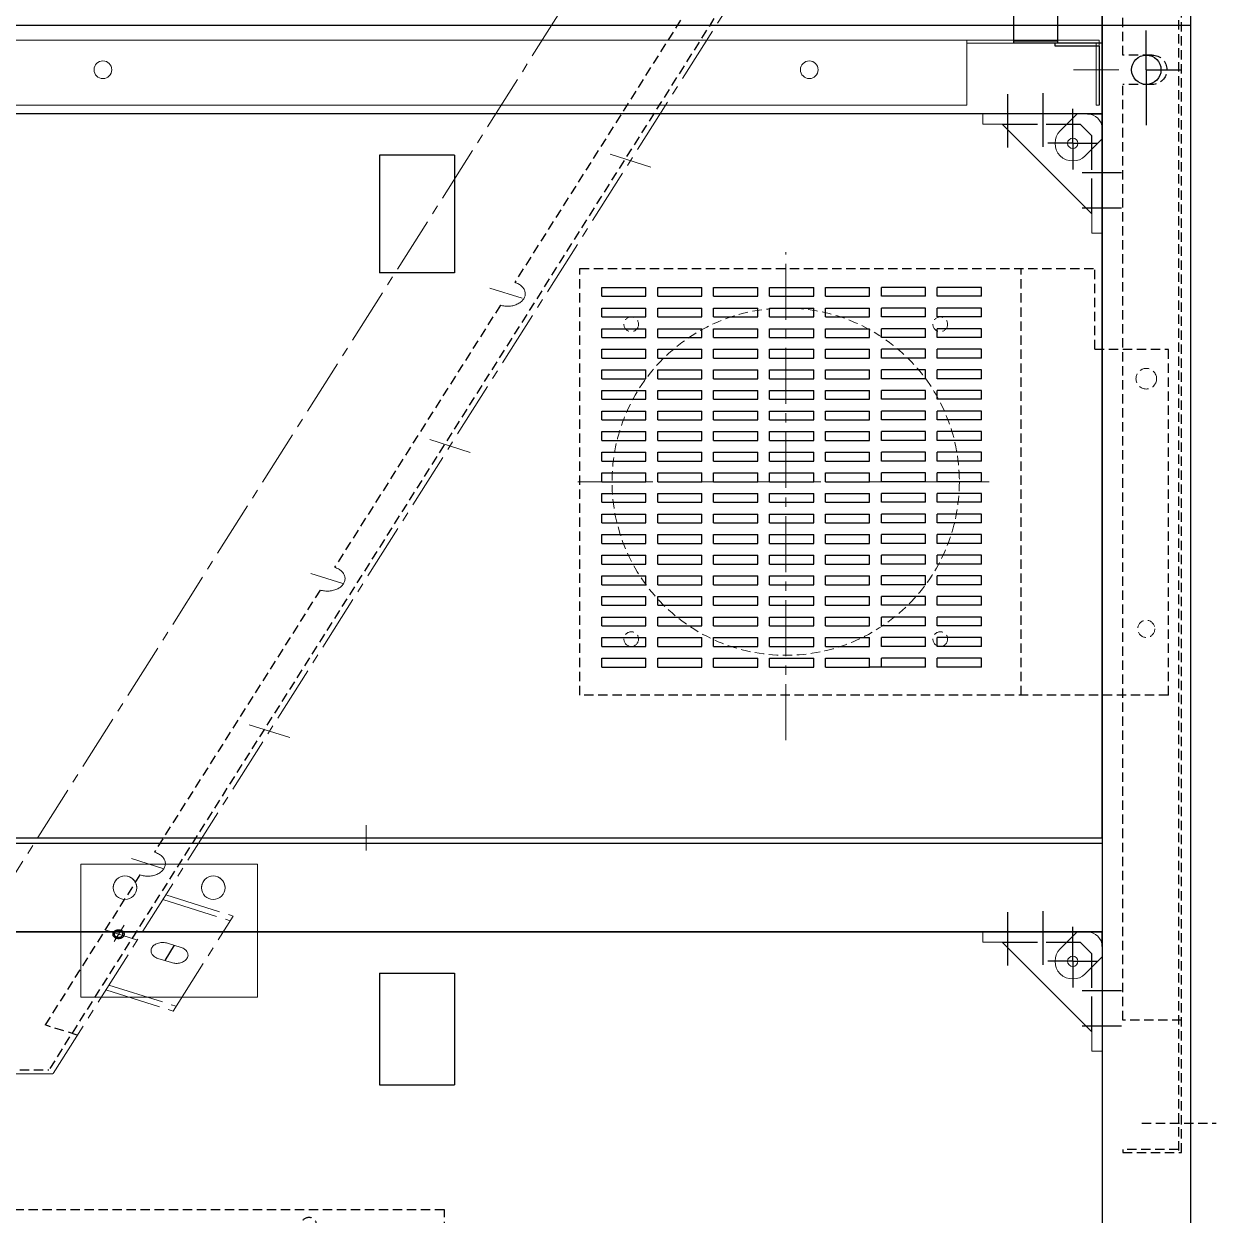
# Model space of a CAD drawing. Header units: millimetres. Extents: x -30327 to 34858, y 4015 to 75103.
# Drawn here: x 13193.7 to 13598.8, y 73886.9 to 74291.8 of the extents above; entities that cross this region are included whole.
import ezdxf

# ---------------------------------------------------------------- set-up
doc = ezdxf.new("R2010")
doc.units = ezdxf.units.MM
for name, pattern in [('ACAD_ISO02W100', [15, 12, -3]), ('CENTER2', [28.575, 19.05, -3.175, 3.175, -3.175]), ('HIDDEN2', [4.7625, 3.175, -1.5875])]:
    doc.linetypes.add(name, pattern=pattern)
doc.layers.add('cen', color=1, linetype='CENTER2', lineweight=9)
doc.layers.add('dim', color=2, linetype='Continuous', lineweight=9)
for name, color, linetype in [('green', 3, 'ACAD_ISO02W100'), ('hidden', 3, 'HIDDEN2'), ('magenta', 6, 'Continuous'), ('red', 1, 'CENTER2'), ('yellow', 2, 'Continuous')]:
    doc.layers.add(name, color=color, linetype=linetype)

# ---------------------------------------------------------------- blocks, each defined once
blk = doc.blocks.new('DDD')
for p, q in [((4720.74, 13553.48), (4714.99, 13547.73)), ((4720.74, 13553.48), (4714.99, 13547.73)), ((4725.73, 13519.48), (4695.23, 13549.98)), ((4725.73, 13519.48), (4695.23, 13549.98)), ((4729.23, 13545), (4723.47, 13539.24)), ((4729.23, 13545), (4723.47, 13539.24))]:
    blk.add_line(p, q)
blk.add_lwpolyline([(4688.73, 13553.48), (4724.23, 13553.48, -0.414214), (4729.23, 13548.48), (4729.23, 13512.98)], format="xyb")
blk.add_lwpolyline([(4688.73, 13553.48), (4724.23, 13553.48, -0.414214), (4729.23, 13548.48), (4729.23, 13512.98)], format="xyb")
for points in [[(4688.73, 13553.48), (4688.73, 13549.98)], [(4688.73, 13553.48), (4688.73, 13549.98)], [(4688.73, 13549.98), (4695.23, 13549.98)], [(4688.73, 13549.98), (4695.23, 13549.98)], [(4725.73, 13519.48), (4725.73, 13512.98)], [(4725.73, 13519.48), (4725.73, 13512.98)], [(4725.73, 13512.98), (4729.23, 13512.98)], [(4725.73, 13512.98), (4729.23, 13512.98)]]:
    blk.add_lwpolyline(points)
blk.add_circle((4719.23, 13543.48), 1.75)
blk.add_circle((4719.23, 13543.48), 1.75)
blk.add_arc((4719.23, 13543.48), 6, 135, 315)
blk.add_arc((4719.23, 13543.48), 6, 135, 315)
at = {"layer": 'green'}
for p, q in [((4695.23, 13549.98), (4721.73, 13549.98)), ((4695.23, 13549.98), (4721.73, 13549.98)), ((4721.73, 13549.98), (4725.73, 13545.98)), ((4721.73, 13549.98), (4725.73, 13545.98)), ((4725.73, 13519.48), (4725.73, 13545.98)), ((4725.73, 13519.48), (4725.73, 13545.98))]:
    blk.add_line(p, q, dxfattribs=at)
at = {"layer": 'red'}
for p, q in [((4697.23, 13542.02), (4697.23, 13560.21)), ((4697.23, 13542.02), (4697.23, 13560.21)), ((4709.23, 13542.32), (4709.23, 13560.51)), ((4709.23, 13542.32), (4709.23, 13560.51)), ((4719.23, 13543.48), (4719.23, 13555.15)), ((4719.23, 13543.48), (4719.23, 13555.15)), ((4719.23, 13543.48), (4710.82, 13543.48)), ((4719.23, 13543.48), (4710.82, 13543.48)), ((4719.23, 13543.48), (4727.73, 13543.5)), ((4719.23, 13543.48), (4727.73, 13543.5)), ((4719.23, 13543.48), (4719.23, 13534.6)), ((4719.23, 13543.48), (4719.23, 13534.6)), ((4735.86, 13533.48), (4722.43, 13533.48)), ((4735.86, 13533.48), (4722.43, 13533.48)), ((4735.86, 13521.48), (4722.43, 13521.48)), ((4735.86, 13521.48), (4722.43, 13521.48))]:
    blk.add_line(p, q, dxfattribs=at)
blk = doc.blocks.new('HDRTHRDTHD')
for p, q in [((5220.52, 65527.33), (5280.52, 65527.33)), ((5220.52, 65527.33), (5280.52, 65527.33)), ((5220.52, 65482.08), (5220.52, 65527.33)), ((5280.52, 65527.33), (5280.52, 65482.08)), ((5280.52, 65482.08), (5220.52, 65482.08))]:
    blk.add_line(p, q)
for centre in [(5235.52, 65519.33), (5265.52, 65519.33)]:
    blk.add_circle(centre, 4)
for centre in [(5235.52, 65519.33), (5265.52, 65519.33)]:
    blk.add_arc(centre, 4, 3.8383, 176.1617)
blk = doc.blocks.new('HEGHER')
for p, q in [((-26.29, 44092.11), (-1.29, 44092.11)), ((-1.29, 44092.11), (-1.29, 44042.11)), ((-1.29, 44092.11), (-1.29, 44042.11)), ((-26.29, 44089.61), (-1.29, 44089.61)), ((-16.29, 44071.11), (-11.29, 44071.11)), ((-16.29, 44063.11), (-11.29, 44063.11)), ((-26.29, 44044.61), (-1.29, 44044.61)), ((-26.29, 44042.11), (-1.29, 44042.11))]:
    blk.add_line(p, q)
for centre, start, end in [((-16.29, 44067.11), 90, 270), ((-11.29, 44067.11), 270, 90)]:
    blk.add_arc(centre, 4, start, end)
blk = doc.blocks.new('GSEFREGFSEA')
for p, q in [((-1256.36, 55296.77), (-810.47, 55296.77)), ((-479.42, 54556.5), (-810.47, 55296.77)), ((-530.42, 54545.62), (-843.53, 55245.77)), ((-781.71, 55232.46), (-792.67, 55227.56))]:
    blk.add_line(p, q)
for centre, start, end in [((-778.2, 55195.73), 292.1197, 116.0696), ((-717.16, 55058.71), 293.9367, 114.0946), ((-655.92, 54921.78), 293.9367, 114.0946)]:
    blk.add_arc(centre, 6, start, end)
at = {"layer": 'cen', "ltscale": 4}
blk.add_line((-789.64, 55233.05), (-786.15, 55225.21), dxfattribs=at)
at = {"layer": 'cen'}
for p, q in [((-784.51, 55231.2), (-792.4, 55227.69)), ((-783.69, 55193.29), (-772.72, 55198.16)), ((-743.7, 55128.96), (-729.91, 55135.13)), ((-722.83, 55056.19), (-711.86, 55061.06)), ((-682.39, 54991.87), (-668.6, 54998.03)), ((-661.97, 54919.1), (-651, 54923.96)), ((-621.08, 54854.77), (-607.29, 54860.93))]:
    blk.add_line(p, q, dxfattribs=at)
at = {"layer": 'hidden'}
for p, q in [((-1255.07, 55294.77), (-811.77, 55294.77)), ((-481.42, 54556.08), (-811.77, 55294.77)), ((-802.13, 55278.11), (-813.08, 55273.21)), ((-780.84, 55201.12), (-813.08, 55273.21)), ((-719.61, 55064.19), (-775.94, 55190.17)), ((-658.37, 54927.26), (-714.71, 55053.24)), ((-597.13, 54790.33), (-653.47, 54916.3))]:
    blk.add_line(p, q, dxfattribs=at)
at = {"layer": 'hidden', "ltscale": 4}
for radius in [2, 2, 1.5, 1.5]:
    blk.add_circle((-788.1, 55229.61), radius, dxfattribs=at)
at = {"layer": 'yellow'}
blk.add_line((-769.16, 55234.94), (-772.42, 55242.25), dxfattribs=at)
at = {"rotation": 24.09462357334447}
blk.add_blockref('HEGHER', (17231.97, 15016.58), dxfattribs=at)
blk = doc.blocks.new('HTHERHT')
at = {"lineweight": 15}
for p, q in [((9538.16, 59367.75), (9538.16, 59202.97)), ((9552.16, 59202.97), (8395.16, 59202.97)), ((9552.16, 59202.97), (9552.16, 59201.97)), ((9552.16, 59201.97), (9507.16, 59201.97)), ((9507.16, 59180.97), (8440.16, 59180.97)), ((9552.16, 59180.97), (9551.16, 59180.97))]:
    blk.add_line(p, q, dxfattribs=at)
for p, q in [((9507.16, 59202.97), (9507.16, 59180.97)), ((9551.16, 59201.97), (9551.16, 59180.97)), ((9552.16, 59201.97), (9552.16, 59180.97))]:
    blk.add_line(p, q)
for centre in [(9213.66, 59192.97), (9453.66, 59192.97)]:
    blk.add_circle(centre, 3)
at = {"layer": 'cen'}
blk.add_line((9558.83, 59192.97), (9543.49, 59192.97), dxfattribs=at)
blk = doc.blocks.new('HTRDHTRSH')
for p, q in [((12268.56, 58771.41), (12268.56, 58916.41)), ((12268.56, 58916.41), (12443.56, 58916.41)), ((12418.56, 58771.41), (12418.56, 58916.41)), ((12443.56, 58888.91), (12443.56, 58916.41)), ((12443.56, 58888.91), (12468.56, 58888.91)), ((12468.56, 58771.41), (12468.56, 58888.91)), ((12468.56, 58771.41), (12268.56, 58771.41))]:
    blk.add_line(p, q)
at = {"lineweight": 9}
for centre, radius in [((12338.56, 58843.91), 59), ((12286.06, 58897.41), 2.5), ((12391.06, 58897.41), 2.5), ((12461.06, 58878.91), 3.5), ((12461.06, 58793.91), 2.91), ((12286.06, 58790.41), 2.5), ((12391.06, 58790.41), 2.5)]:
    blk.add_circle(centre, radius, dxfattribs=at)
at = {"layer": 'cen', "lineweight": 9}
for p, q in [((12338.56, 58756.05), (12338.56, 58921.93)), ((12267.96, 58843.91), (12409.16, 58843.91))]:
    blk.add_line(p, q, dxfattribs=at)
blk = doc.blocks.new('bgfs')
at = {"color": 0}
for p, q in [((19166.84, 10900.74), (19181.84, 10900.74)), ((19166.84, 10897.74), (19166.84, 10900.74)), ((19166.84, 10897.74), (19181.84, 10897.74)), ((19181.84, 10897.74), (19181.84, 10900.74)), ((19185.84, 10900.74), (19200.84, 10900.74)), ((19185.84, 10897.74), (19185.84, 10900.74)), ((19185.84, 10897.74), (19200.84, 10897.74)), ((19200.84, 10897.74), (19200.84, 10900.74)), ((19204.84, 10900.74), (19219.84, 10900.74)), ((19204.84, 10897.74), (19204.84, 10900.74)), ((19204.84, 10897.74), (19219.84, 10897.74)), ((19219.84, 10897.74), (19219.84, 10900.74)), ((19223.84, 10900.74), (19238.84, 10900.74)), ((19223.84, 10897.74), (19223.84, 10900.74)), ((19223.84, 10897.74), (19238.84, 10897.74)), ((19238.84, 10897.74), (19238.84, 10900.74)), ((19242.84, 10900.74), (19257.84, 10900.74)), ((19242.84, 10897.74), (19242.84, 10900.74)), ((19242.84, 10897.74), (19257.84, 10897.74)), ((19257.84, 10897.74), (19257.84, 10900.74)), ((19261.84, 10897.74), (19261.84, 10900.74)), ((19276.84, 10900.74), (19261.84, 10900.74)), ((19276.84, 10897.74), (19261.84, 10897.74)), ((19276.84, 10897.74), (19276.84, 10900.74)), ((19280.84, 10897.74), (19280.84, 10900.74)), ((19295.84, 10900.74), (19280.84, 10900.74)), ((19295.84, 10897.74), (19280.84, 10897.74)), ((19295.84, 10897.74), (19295.84, 10900.74)), ((19166.84, 10893.74), (19181.84, 10893.74)), ((19166.84, 10890.74), (19166.84, 10893.74)), ((19181.84, 10890.74), (19181.84, 10893.74)), ((19185.84, 10893.74), (19200.84, 10893.74)), ((19185.84, 10890.74), (19185.84, 10893.74)), ((19200.84, 10890.74), (19200.84, 10893.74)), ((19204.84, 10893.74), (19219.84, 10893.74)), ((19204.84, 10890.74), (19204.84, 10893.74)), ((19219.84, 10890.74), (19219.84, 10893.74)), ((19223.84, 10893.74), (19238.84, 10893.74)), ((19223.84, 10890.74), (19223.84, 10893.74)), ((19238.84, 10890.74), (19238.84, 10893.74)), ((19242.84, 10893.74), (19257.84, 10893.74)), ((19242.84, 10890.74), (19242.84, 10893.74)), ((19257.84, 10890.74), (19257.84, 10893.74)), ((19261.84, 10890.74), (19261.84, 10893.74)), ((19276.84, 10893.74), (19261.84, 10893.74)), ((19276.84, 10890.74), (19276.84, 10893.74)), ((19280.84, 10890.74), (19280.84, 10893.74)), ((19295.84, 10893.74), (19280.84, 10893.74)), ((19295.84, 10890.74), (19295.84, 10893.74)), ((19166.84, 10890.74), (19181.84, 10890.74)), ((19185.84, 10890.74), (19200.84, 10890.74)), ((19204.84, 10890.74), (19219.84, 10890.74)), ((19223.84, 10890.74), (19238.84, 10890.74)), ((19242.84, 10890.74), (19257.84, 10890.74)), ((19276.84, 10890.74), (19261.84, 10890.74)), ((19295.84, 10890.74), (19280.84, 10890.74)), ((19166.84, 10886.74), (19181.84, 10886.74)), ((19166.84, 10883.74), (19166.84, 10886.74)), ((19181.84, 10883.74), (19181.84, 10886.74)), ((19185.84, 10886.74), (19200.84, 10886.74)), ((19185.84, 10883.74), (19185.84, 10886.74)), ((19200.84, 10883.74), (19200.84, 10886.74)), ((19204.84, 10886.74), (19219.84, 10886.74)), ((19204.84, 10883.74), (19204.84, 10886.74)), ((19219.84, 10883.74), (19219.84, 10886.74)), ((19223.84, 10886.74), (19238.84, 10886.74)), ((19223.84, 10883.74), (19223.84, 10886.74)), ((19238.84, 10883.74), (19238.84, 10886.74)), ((19242.84, 10883.74), (19242.84, 10886.74)), ((19242.84, 10886.74), (19257.84, 10886.74)), ((19257.84, 10883.74), (19257.84, 10886.74)), ((19276.84, 10886.74), (19261.84, 10886.74)), ((19261.84, 10883.74), (19261.84, 10886.74)), ((19276.84, 10883.74), (19276.84, 10886.74)), ((19280.84, 10883.74), (19280.84, 10886.74)), ((19295.84, 10886.74), (19280.84, 10886.74)), ((19295.84, 10883.74), (19295.84, 10886.74)), ((19166.84, 10883.74), (19181.84, 10883.74)), ((19185.84, 10883.74), (19200.84, 10883.74)), ((19204.84, 10883.74), (19219.84, 10883.74)), ((19223.84, 10883.74), (19238.84, 10883.74)), ((19242.84, 10883.74), (19257.84, 10883.74)), ((19276.84, 10883.74), (19261.84, 10883.74)), ((19295.84, 10883.74), (19280.84, 10883.74)), ((19166.84, 10879.74), (19181.84, 10879.74)), ((19166.84, 10876.74), (19166.84, 10879.74)), ((19181.84, 10876.74), (19181.84, 10879.74)), ((19185.84, 10879.74), (19200.84, 10879.74)), ((19185.84, 10876.74), (19185.84, 10879.74)), ((19200.84, 10876.74), (19200.84, 10879.74)), ((19204.84, 10879.74), (19219.84, 10879.74)), ((19204.84, 10876.74), (19204.84, 10879.74)), ((19219.84, 10876.74), (19219.84, 10879.74)), ((19223.84, 10879.74), (19238.84, 10879.74)), ((19223.84, 10876.74), (19223.84, 10879.74)), ((19238.84, 10876.74), (19238.84, 10879.74)), ((19242.84, 10876.74), (19242.84, 10879.74)), ((19242.84, 10879.74), (19257.84, 10879.74)), ((19257.84, 10876.74), (19257.84, 10879.74)), ((19276.84, 10879.74), (19261.84, 10879.74)), ((19261.84, 10876.74), (19261.84, 10879.74)), ((19276.84, 10876.74), (19276.84, 10879.74)), ((19280.84, 10876.74), (19280.84, 10879.74)), ((19295.84, 10879.74), (19280.84, 10879.74)), ((19295.84, 10876.74), (19295.84, 10879.74)), ((19166.84, 10876.74), (19181.84, 10876.74)), ((19185.84, 10876.74), (19200.84, 10876.74)), ((19204.84, 10876.74), (19219.84, 10876.74)), ((19223.84, 10876.74), (19238.84, 10876.74)), ((19242.84, 10876.74), (19257.84, 10876.74)), ((19276.84, 10876.74), (19261.84, 10876.74)), ((19295.84, 10876.74), (19280.84, 10876.74)), ((19166.84, 10869.74), (19166.84, 10872.74)), ((19166.84, 10872.74), (19181.84, 10872.74)), ((19166.84, 10869.74), (19181.84, 10869.74)), ((19181.84, 10869.74), (19181.84, 10872.74)), ((19185.84, 10869.74), (19185.84, 10872.74)), ((19185.84, 10872.74), (19200.84, 10872.74)), ((19185.84, 10869.74), (19200.84, 10869.74)), ((19200.84, 10869.74), (19200.84, 10872.74)), ((19204.84, 10869.74), (19204.84, 10872.74)), ((19204.84, 10872.74), (19219.84, 10872.74)), ((19204.84, 10869.74), (19219.84, 10869.74)), ((19219.84, 10869.74), (19219.84, 10872.74)), ((19223.84, 10869.74), (19223.84, 10872.74)), ((19223.84, 10872.74), (19238.84, 10872.74)), ((19223.84, 10869.74), (19238.84, 10869.74)), ((19238.84, 10869.74), (19238.84, 10872.74)), ((19242.84, 10869.74), (19242.84, 10872.74)), ((19242.84, 10872.74), (19257.84, 10872.74)), ((19242.84, 10869.74), (19257.84, 10869.74)), ((19257.84, 10869.74), (19257.84, 10872.74)), ((19276.84, 10872.74), (19261.84, 10872.74)), ((19261.84, 10869.74), (19261.84, 10872.74)), ((19276.84, 10869.74), (19261.84, 10869.74)), ((19276.84, 10869.74), (19276.84, 10872.74)), ((19295.84, 10872.74), (19280.84, 10872.74)), ((19280.84, 10869.74), (19280.84, 10872.74)), ((19295.84, 10869.74), (19280.84, 10869.74)), ((19295.84, 10869.74), (19295.84, 10872.74)), ((19166.84, 10862.74), (19166.84, 10865.74)), ((19166.84, 10865.74), (19181.84, 10865.74)), ((19181.84, 10862.74), (19181.84, 10865.74)), ((19185.84, 10862.74), (19185.84, 10865.74)), ((19185.84, 10865.74), (19200.84, 10865.74)), ((19200.84, 10862.74), (19200.84, 10865.74)), ((19204.84, 10862.74), (19204.84, 10865.74)), ((19204.84, 10865.74), (19219.84, 10865.74)), ((19219.84, 10862.74), (19219.84, 10865.74)), ((19223.84, 10862.74), (19223.84, 10865.74)), ((19223.84, 10865.74), (19238.84, 10865.74)), ((19238.84, 10862.74), (19238.84, 10865.74)), ((19242.84, 10862.74), (19242.84, 10865.74)), ((19242.84, 10865.74), (19257.84, 10865.74)), ((19257.84, 10862.74), (19257.84, 10865.74)), ((19276.84, 10865.74), (19261.84, 10865.74)), ((19261.84, 10862.74), (19261.84, 10865.74)), ((19276.84, 10862.74), (19276.84, 10865.74)), ((19295.84, 10865.74), (19280.84, 10865.74)), ((19280.84, 10862.74), (19280.84, 10865.74)), ((19295.84, 10862.74), (19295.84, 10865.74)), ((19166.84, 10862.74), (19181.84, 10862.74)), ((19185.84, 10862.74), (19200.84, 10862.74)), ((19204.84, 10862.74), (19219.84, 10862.74)), ((19223.84, 10862.74), (19238.84, 10862.74)), ((19242.84, 10862.74), (19257.84, 10862.74)), ((19276.84, 10862.74), (19261.84, 10862.74)), ((19295.84, 10862.74), (19280.84, 10862.74)), ((19166.84, 10855.74), (19166.84, 10858.74)), ((19166.84, 10858.74), (19181.84, 10858.74)), ((19181.84, 10855.74), (19181.84, 10858.74)), ((19185.84, 10855.74), (19185.84, 10858.74)), ((19185.84, 10858.74), (19200.84, 10858.74)), ((19200.84, 10855.74), (19200.84, 10858.74)), ((19204.84, 10855.74), (19204.84, 10858.74)), ((19204.84, 10858.74), (19219.84, 10858.74)), ((19219.84, 10855.74), (19219.84, 10858.74)), ((19223.84, 10855.74), (19223.84, 10858.74)), ((19223.84, 10858.74), (19238.84, 10858.74)), ((19238.84, 10855.74), (19238.84, 10858.74)), ((19242.84, 10855.74), (19242.84, 10858.74)), ((19242.84, 10858.74), (19257.84, 10858.74)), ((19257.84, 10855.74), (19257.84, 10858.74)), ((19276.84, 10858.74), (19261.84, 10858.74)), ((19261.84, 10855.74), (19261.84, 10858.74)), ((19276.84, 10855.74), (19276.84, 10858.74)), ((19295.84, 10858.74), (19280.84, 10858.74)), ((19280.84, 10855.74), (19280.84, 10858.74)), ((19295.84, 10855.74), (19295.84, 10858.74)), ((19166.84, 10855.74), (19181.84, 10855.74)), ((19185.84, 10855.74), (19200.84, 10855.74)), ((19204.84, 10855.74), (19219.84, 10855.74)), ((19223.84, 10855.74), (19238.84, 10855.74)), ((19242.84, 10855.74), (19257.84, 10855.74)), ((19276.84, 10855.74), (19261.84, 10855.74)), ((19295.84, 10855.74), (19280.84, 10855.74)), ((19166.84, 10848.74), (19166.84, 10851.74)), ((19166.84, 10851.74), (19181.84, 10851.74)), ((19181.84, 10848.74), (19181.84, 10851.74)), ((19185.84, 10848.74), (19185.84, 10851.74)), ((19185.84, 10851.74), (19200.84, 10851.74)), ((19200.84, 10848.74), (19200.84, 10851.74)), ((19204.84, 10848.74), (19204.84, 10851.74)), ((19204.84, 10851.74), (19219.84, 10851.74)), ((19219.84, 10848.74), (19219.84, 10851.74)), ((19223.84, 10848.74), (19223.84, 10851.74)), ((19223.84, 10851.74), (19238.84, 10851.74)), ((19238.84, 10848.74), (19238.84, 10851.74)), ((19242.84, 10851.74), (19257.84, 10851.74)), ((19242.84, 10848.74), (19242.84, 10851.74)), ((19257.84, 10848.74), (19257.84, 10851.74)), ((19261.84, 10848.74), (19261.84, 10851.74)), ((19276.84, 10851.74), (19261.84, 10851.74)), ((19276.84, 10848.74), (19276.84, 10851.74)), ((19295.84, 10851.74), (19280.84, 10851.74)), ((19280.84, 10848.74), (19280.84, 10851.74)), ((19295.84, 10848.74), (19295.84, 10851.74)), ((19166.84, 10848.74), (19181.84, 10848.74)), ((19166.84, 10841.74), (19166.84, 10844.74)), ((19166.84, 10844.74), (19181.84, 10844.74)), ((19181.84, 10841.74), (19181.84, 10844.74)), ((19185.84, 10848.74), (19200.84, 10848.74)), ((19185.84, 10841.74), (19185.84, 10844.74)), ((19185.84, 10844.74), (19200.84, 10844.74)), ((19200.84, 10841.74), (19200.84, 10844.74)), ((19204.84, 10848.74), (19219.84, 10848.74)), ((19204.84, 10841.74), (19204.84, 10844.74)), ((19204.84, 10844.74), (19219.84, 10844.74)), ((19219.84, 10841.74), (19219.84, 10844.74)), ((19223.84, 10848.74), (19238.84, 10848.74)), ((19223.84, 10841.74), (19223.84, 10844.74)), ((19223.84, 10844.74), (19238.84, 10844.74)), ((19238.84, 10841.74), (19238.84, 10844.74)), ((19242.84, 10848.74), (19257.84, 10848.74)), ((19242.84, 10844.74), (19257.84, 10844.74)), ((19242.84, 10841.74), (19242.84, 10844.74)), ((19257.84, 10841.74), (19257.84, 10844.74)), ((19276.84, 10848.74), (19261.84, 10848.74)), ((19261.84, 10841.74), (19261.84, 10844.74)), ((19276.84, 10844.74), (19261.84, 10844.74)), ((19276.84, 10841.74), (19276.84, 10844.74)), ((19295.84, 10848.74), (19280.84, 10848.74)), ((19295.84, 10844.74), (19280.84, 10844.74)), ((19280.84, 10841.74), (19280.84, 10844.74)), ((19295.84, 10841.74), (19295.84, 10844.74)), ((19166.84, 10841.74), (19181.84, 10841.74)), ((19185.84, 10841.74), (19200.84, 10841.74)), ((19204.84, 10841.74), (19219.84, 10841.74)), ((19223.84, 10841.74), (19238.84, 10841.74)), ((19242.84, 10841.74), (19257.84, 10841.74)), ((19276.84, 10841.74), (19261.84, 10841.74)), ((19295.84, 10841.74), (19280.84, 10841.74)), ((19166.84, 10837.74), (19181.84, 10837.74)), ((19166.84, 10834.74), (19166.84, 10837.74)), ((19181.84, 10834.74), (19181.84, 10837.74)), ((19185.84, 10837.74), (19200.84, 10837.74)), ((19185.84, 10834.74), (19185.84, 10837.74)), ((19200.84, 10834.74), (19200.84, 10837.74)), ((19204.84, 10837.74), (19219.84, 10837.74)), ((19204.84, 10834.74), (19204.84, 10837.74)), ((19219.84, 10834.74), (19219.84, 10837.74)), ((19223.84, 10837.74), (19238.84, 10837.74)), ((19223.84, 10834.74), (19223.84, 10837.74)), ((19238.84, 10834.74), (19238.84, 10837.74)), ((19242.84, 10837.74), (19257.84, 10837.74)), ((19242.84, 10834.74), (19242.84, 10837.74)), ((19257.84, 10834.74), (19257.84, 10837.74)), ((19261.84, 10834.74), (19261.84, 10837.74)), ((19276.84, 10837.74), (19261.84, 10837.74)), ((19276.84, 10834.74), (19276.84, 10837.74)), ((19280.84, 10834.74), (19280.84, 10837.74)), ((19295.84, 10837.74), (19280.84, 10837.74)), ((19295.84, 10834.74), (19295.84, 10837.74)), ((19166.84, 10834.74), (19181.84, 10834.74)), ((19185.84, 10834.74), (19200.84, 10834.74)), ((19204.84, 10834.74), (19219.84, 10834.74)), ((19223.84, 10834.74), (19238.84, 10834.74)), ((19242.84, 10834.74), (19257.84, 10834.74)), ((19276.84, 10834.74), (19261.84, 10834.74)), ((19295.84, 10834.74), (19280.84, 10834.74)), ((19166.84, 10830.74), (19181.84, 10830.74)), ((19166.84, 10827.74), (19166.84, 10830.74)), ((19181.84, 10827.74), (19181.84, 10830.74)), ((19185.84, 10830.74), (19200.84, 10830.74)), ((19185.84, 10827.74), (19185.84, 10830.74)), ((19200.84, 10827.74), (19200.84, 10830.74)), ((19204.84, 10830.74), (19219.84, 10830.74)), ((19204.84, 10827.74), (19204.84, 10830.74)), ((19219.84, 10827.74), (19219.84, 10830.74)), ((19223.84, 10830.74), (19238.84, 10830.74)), ((19223.84, 10827.74), (19223.84, 10830.74)), ((19238.84, 10827.74), (19238.84, 10830.74)), ((19242.84, 10830.74), (19257.84, 10830.74)), ((19242.84, 10827.74), (19242.84, 10830.74)), ((19257.84, 10827.74), (19257.84, 10830.74)), ((19261.84, 10827.74), (19261.84, 10830.74)), ((19276.84, 10830.74), (19261.84, 10830.74)), ((19276.84, 10827.74), (19276.84, 10830.74)), ((19280.84, 10827.74), (19280.84, 10830.74)), ((19295.84, 10830.74), (19280.84, 10830.74)), ((19295.84, 10827.74), (19295.84, 10830.74)), ((19166.84, 10827.74), (19181.84, 10827.74)), ((19185.84, 10827.74), (19200.84, 10827.74)), ((19204.84, 10827.74), (19219.84, 10827.74)), ((19223.84, 10827.74), (19238.84, 10827.74)), ((19242.84, 10827.74), (19257.84, 10827.74)), ((19276.84, 10827.74), (19261.84, 10827.74)), ((19295.84, 10827.74), (19280.84, 10827.74)), ((19166.84, 10823.74), (19181.84, 10823.74)), ((19166.84, 10820.74), (19166.84, 10823.74)), ((19166.84, 10820.74), (19181.84, 10820.74)), ((19181.84, 10820.74), (19181.84, 10823.74)), ((19185.84, 10823.74), (19200.84, 10823.74)), ((19185.84, 10820.74), (19185.84, 10823.74)), ((19185.84, 10820.74), (19200.84, 10820.74)), ((19200.84, 10820.74), (19200.84, 10823.74)), ((19204.84, 10823.74), (19219.84, 10823.74)), ((19204.84, 10820.74), (19204.84, 10823.74)), ((19204.84, 10820.74), (19219.84, 10820.74)), ((19219.84, 10820.74), (19219.84, 10823.74)), ((19223.84, 10823.74), (19238.84, 10823.74)), ((19223.84, 10820.74), (19223.84, 10823.74)), ((19223.84, 10820.74), (19238.84, 10820.74)), ((19238.84, 10820.74), (19238.84, 10823.74)), ((19242.84, 10823.74), (19257.84, 10823.74)), ((19242.84, 10820.74), (19242.84, 10823.74)), ((19242.84, 10820.74), (19257.84, 10820.74)), ((19257.84, 10820.74), (19257.84, 10823.74)), ((19261.84, 10820.74), (19261.84, 10823.74)), ((19276.84, 10823.74), (19261.84, 10823.74)), ((19276.84, 10820.74), (19261.84, 10820.74)), ((19276.84, 10820.74), (19276.84, 10823.74)), ((19280.84, 10820.74), (19280.84, 10823.74)), ((19295.84, 10823.74), (19280.84, 10823.74)), ((19295.84, 10820.74), (19280.84, 10820.74)), ((19295.84, 10820.74), (19295.84, 10823.74)), ((19166.84, 10816.74), (19181.84, 10816.74)), ((19166.84, 10813.74), (19166.84, 10816.74)), ((19181.84, 10813.74), (19181.84, 10816.74)), ((19185.84, 10816.74), (19200.84, 10816.74)), ((19185.84, 10813.74), (19185.84, 10816.74)), ((19200.84, 10813.74), (19200.84, 10816.74)), ((19204.84, 10816.74), (19219.84, 10816.74)), ((19204.84, 10813.74), (19204.84, 10816.74)), ((19219.84, 10813.74), (19219.84, 10816.74)), ((19223.84, 10816.74), (19238.84, 10816.74)), ((19223.84, 10813.74), (19223.84, 10816.74)), ((19238.84, 10813.74), (19238.84, 10816.74)), ((19242.84, 10813.74), (19242.84, 10816.74)), ((19242.84, 10816.74), (19257.84, 10816.74)), ((19257.84, 10813.74), (19257.84, 10816.74)), ((19276.84, 10816.74), (19261.84, 10816.74)), ((19261.84, 10813.74), (19261.84, 10816.74)), ((19276.84, 10813.74), (19276.84, 10816.74)), ((19280.84, 10813.74), (19280.84, 10816.74)), ((19295.84, 10816.74), (19280.84, 10816.74)), ((19295.84, 10813.74), (19295.84, 10816.74)), ((19166.84, 10813.74), (19181.84, 10813.74)), ((19185.84, 10813.74), (19200.84, 10813.74)), ((19204.84, 10813.74), (19219.84, 10813.74)), ((19223.84, 10813.74), (19238.84, 10813.74)), ((19242.84, 10813.74), (19257.84, 10813.74)), ((19276.84, 10813.74), (19261.84, 10813.74)), ((19295.84, 10813.74), (19280.84, 10813.74)), ((19166.84, 10809.74), (19181.84, 10809.74)), ((19166.84, 10806.74), (19166.84, 10809.74)), ((19181.84, 10806.74), (19181.84, 10809.74)), ((19185.84, 10809.74), (19200.84, 10809.74)), ((19185.84, 10806.74), (19185.84, 10809.74)), ((19200.84, 10806.74), (19200.84, 10809.74)), ((19204.84, 10809.74), (19219.84, 10809.74)), ((19204.84, 10806.74), (19204.84, 10809.74)), ((19219.84, 10806.74), (19219.84, 10809.74)), ((19223.84, 10809.74), (19238.84, 10809.74)), ((19223.84, 10806.74), (19223.84, 10809.74)), ((19238.84, 10806.74), (19238.84, 10809.74)), ((19242.84, 10806.74), (19242.84, 10809.74)), ((19242.84, 10809.74), (19257.84, 10809.74)), ((19257.84, 10806.74), (19257.84, 10809.74)), ((19276.84, 10809.74), (19261.84, 10809.74)), ((19261.84, 10806.74), (19261.84, 10809.74)), ((19276.84, 10806.74), (19276.84, 10809.74)), ((19280.84, 10806.74), (19280.84, 10809.74)), ((19295.84, 10809.74), (19280.84, 10809.74)), ((19295.84, 10806.74), (19295.84, 10809.74)), ((19166.84, 10806.74), (19181.84, 10806.74)), ((19185.84, 10806.74), (19200.84, 10806.74)), ((19204.84, 10806.74), (19219.84, 10806.74)), ((19223.84, 10806.74), (19238.84, 10806.74)), ((19242.84, 10806.74), (19257.84, 10806.74)), ((19276.84, 10806.74), (19261.84, 10806.74)), ((19295.84, 10806.74), (19280.84, 10806.74)), ((19166.84, 10799.74), (19166.84, 10802.74)), ((19166.84, 10802.74), (19181.84, 10802.74)), ((19181.84, 10799.74), (19181.84, 10802.74)), ((19185.84, 10799.74), (19185.84, 10802.74)), ((19185.84, 10802.74), (19200.84, 10802.74)), ((19200.84, 10799.74), (19200.84, 10802.74)), ((19204.84, 10799.74), (19204.84, 10802.74)), ((19204.84, 10802.74), (19219.84, 10802.74)), ((19219.84, 10799.74), (19219.84, 10802.74)), ((19223.84, 10799.74), (19223.84, 10802.74)), ((19223.84, 10802.74), (19238.84, 10802.74)), ((19238.84, 10799.74), (19238.84, 10802.74)), ((19242.84, 10799.74), (19242.84, 10802.74)), ((19242.84, 10802.74), (19257.84, 10802.74)), ((19257.84, 10799.74), (19257.84, 10802.74)), ((19276.84, 10802.74), (19261.84, 10802.74)), ((19261.84, 10799.74), (19261.84, 10802.74)), ((19276.84, 10799.74), (19276.84, 10802.74)), ((19295.84, 10802.74), (19280.84, 10802.74)), ((19280.84, 10799.74), (19280.84, 10802.74)), ((19295.84, 10799.74), (19295.84, 10802.74)), ((19166.84, 10799.74), (19181.84, 10799.74)), ((19185.84, 10799.74), (19200.84, 10799.74)), ((19204.84, 10799.74), (19219.84, 10799.74)), ((19223.84, 10799.74), (19238.84, 10799.74)), ((19242.84, 10799.74), (19257.84, 10799.74)), ((19276.84, 10799.74), (19261.84, 10799.74)), ((19295.84, 10799.74), (19280.84, 10799.74)), ((19166.84, 10792.74), (19166.84, 10795.74)), ((19166.84, 10795.74), (19181.84, 10795.74)), ((19166.84, 10792.74), (19181.84, 10792.74)), ((19181.84, 10792.74), (19181.84, 10795.74)), ((19185.84, 10792.74), (19185.84, 10795.74)), ((19185.84, 10795.74), (19200.84, 10795.74)), ((19185.84, 10792.74), (19200.84, 10792.74)), ((19200.84, 10792.74), (19200.84, 10795.74)), ((19204.84, 10792.74), (19204.84, 10795.74)), ((19204.84, 10795.74), (19219.84, 10795.74)), ((19204.84, 10792.74), (19219.84, 10792.74)), ((19219.84, 10792.74), (19219.84, 10795.74)), ((19223.84, 10792.74), (19223.84, 10795.74)), ((19223.84, 10795.74), (19238.84, 10795.74)), ((19223.84, 10792.74), (19238.84, 10792.74)), ((19238.84, 10792.74), (19238.84, 10795.74)), ((19242.84, 10792.74), (19242.84, 10795.74)), ((19242.84, 10795.74), (19257.84, 10795.74)), ((19242.84, 10792.74), (19257.84, 10792.74)), ((19257.84, 10792.74), (19257.84, 10795.74)), ((19276.84, 10795.74), (19261.84, 10795.74)), ((19261.84, 10792.74), (19261.84, 10795.74)), ((19276.84, 10792.74), (19261.84, 10792.74)), ((19276.84, 10792.74), (19276.84, 10795.74)), ((19295.84, 10795.74), (19280.84, 10795.74)), ((19280.84, 10792.74), (19280.84, 10795.74)), ((19295.84, 10792.74), (19280.84, 10792.74)), ((19295.84, 10792.74), (19295.84, 10795.74)), ((19166.84, 10785.74), (19166.84, 10788.74)), ((19166.84, 10788.74), (19181.84, 10788.74)), ((19181.84, 10785.74), (19181.84, 10788.74)), ((19185.84, 10785.74), (19185.84, 10788.74)), ((19185.84, 10788.74), (19200.84, 10788.74)), ((19200.84, 10785.74), (19200.84, 10788.74)), ((19204.84, 10785.74), (19204.84, 10788.74)), ((19204.84, 10788.74), (19219.84, 10788.74)), ((19219.84, 10785.74), (19219.84, 10788.74)), ((19223.84, 10785.74), (19223.84, 10788.74)), ((19223.84, 10788.74), (19238.84, 10788.74)), ((19238.84, 10785.74), (19238.84, 10788.74)), ((19242.84, 10785.74), (19242.84, 10788.74)), ((19242.84, 10788.74), (19257.84, 10788.74)), ((19257.84, 10785.74), (19257.84, 10788.74)), ((19276.84, 10788.74), (19261.84, 10788.74)), ((19261.84, 10785.74), (19261.84, 10788.74)), ((19276.84, 10785.74), (19276.84, 10788.74)), ((19295.84, 10788.74), (19280.84, 10788.74)), ((19280.84, 10785.74), (19280.84, 10788.74)), ((19295.84, 10785.74), (19295.84, 10788.74)), ((19166.84, 10785.74), (19181.84, 10785.74)), ((19185.84, 10785.74), (19200.84, 10785.74)), ((19204.84, 10785.74), (19219.84, 10785.74)), ((19223.84, 10785.74), (19238.84, 10785.74)), ((19242.84, 10785.74), (19257.84, 10785.74)), ((19276.84, 10785.74), (19261.84, 10785.74)), ((19295.84, 10785.74), (19280.84, 10785.74)), ((19166.84, 10778.74), (19166.84, 10781.74)), ((19166.84, 10781.74), (19181.84, 10781.74)), ((19181.84, 10778.74), (19181.84, 10781.74)), ((19185.84, 10778.74), (19185.84, 10781.74)), ((19185.84, 10781.74), (19200.84, 10781.74)), ((19200.84, 10778.74), (19200.84, 10781.74)), ((19204.84, 10778.74), (19204.84, 10781.74)), ((19204.84, 10781.74), (19219.84, 10781.74)), ((19219.84, 10778.74), (19219.84, 10781.74)), ((19223.84, 10778.74), (19223.84, 10781.74)), ((19223.84, 10781.74), (19238.84, 10781.74)), ((19238.84, 10778.74), (19238.84, 10781.74)), ((19242.84, 10781.74), (19257.84, 10781.74)), ((19242.84, 10778.74), (19242.84, 10781.74)), ((19257.84, 10778.74), (19257.84, 10781.74)), ((19261.84, 10778.74), (19261.84, 10781.74)), ((19276.84, 10781.74), (19261.84, 10781.74)), ((19276.84, 10778.74), (19276.84, 10781.74)), ((19295.84, 10781.74), (19280.84, 10781.74)), ((19280.84, 10778.74), (19280.84, 10781.74)), ((19295.84, 10778.74), (19295.84, 10781.74)), ((19166.84, 10778.74), (19181.84, 10778.74)), ((19185.84, 10778.74), (19200.84, 10778.74)), ((19204.84, 10778.74), (19219.84, 10778.74)), ((19223.84, 10778.74), (19238.84, 10778.74)), ((19242.84, 10778.74), (19257.84, 10778.74)), ((19276.84, 10778.74), (19261.84, 10778.74)), ((19295.84, 10778.74), (19280.84, 10778.74)), ((19166.84, 10771.74), (19166.84, 10774.74)), ((19166.84, 10774.74), (19181.84, 10774.74)), ((19181.84, 10771.74), (19181.84, 10774.74)), ((19185.84, 10771.74), (19185.84, 10774.74)), ((19185.84, 10774.74), (19200.84, 10774.74)), ((19200.84, 10771.74), (19200.84, 10774.74)), ((19204.84, 10771.74), (19204.84, 10774.74)), ((19204.84, 10774.74), (19219.84, 10774.74)), ((19219.84, 10771.74), (19219.84, 10774.74)), ((19223.84, 10771.74), (19223.84, 10774.74)), ((19223.84, 10774.74), (19238.84, 10774.74)), ((19238.84, 10771.74), (19238.84, 10774.74)), ((19242.84, 10774.74), (19257.84, 10774.74)), ((19242.84, 10771.74), (19242.84, 10774.74)), ((19257.84, 10771.74), (19257.84, 10774.74)), ((19261.84, 10771.74), (19261.84, 10774.74)), ((19276.84, 10774.74), (19261.84, 10774.74)), ((19276.84, 10771.74), (19276.84, 10774.74)), ((19295.84, 10774.74), (19280.84, 10774.74)), ((19280.84, 10771.74), (19280.84, 10774.74)), ((19295.84, 10771.74), (19295.84, 10774.74)), ((19166.84, 10771.74), (19181.84, 10771.74)), ((19185.84, 10771.74), (19200.84, 10771.74)), ((19204.84, 10771.74), (19219.84, 10771.74)), ((19223.84, 10771.74), (19238.84, 10771.74)), ((19242.84, 10771.74), (19257.84, 10771.74)), ((19276.84, 10771.74), (19257.84, 10771.74)), ((19295.84, 10771.74), (19280.84, 10771.74))]:
    blk.add_line(p, q, dxfattribs=at)
blk = doc.blocks.new('HBTRSGSER')
for p, q in [((15660.76, 59098.72), (14503.76, 59098.72)), ((15660.76, 58852.72), (15660.76, 59098.72)), ((15415.26, 59084.72), (15415.26, 59044.72)), ((15440.76, 59084.72), (15415.26, 59084.72)), ((15440.76, 59084.72), (15440.76, 59044.72)), ((15440.76, 59044.72), (15415.26, 59044.72)), ((14503.76, 58852.72), (15660.76, 58852.72))]:
    blk.add_line(p, q)
at = {"layer": 'cen'}
blk.add_line((15410.76, 58848.41), (15410.76, 58857.04), dxfattribs=at)
blk.add_blockref('bgfs', (-3676.07, 48138.99))
blk = doc.blocks.new('GRSGSGHS')
for p, q in [((32102.5, 13972.57), (32102.5, 13971.57)), ((32102.5, 13972.57), (32250.5, 13972.57)), ((32250.5, 13971.57), (32250.5, 13972.57)), ((32090.5, 13971.57), (32090.5, 13679.57)), ((32102.5, 13971.57), (32090.5, 13971.57)), ((32100.5, 13971.57), (32100.5, 13679.57)), ((32250.5, 13971.57), (32262.5, 13971.57)), ((32250.5, 13971.57), (32252.5, 13971.57)), ((32252.5, 13679.57), (32252.5, 13971.57)), ((32262.5, 13679.57), (32262.5, 13971.57)), ((32106.5, 13966.57), (32106.5, 13936.57)), ((32106.5, 13966.57), (32136.5, 13966.57)), ((32136.5, 13936.57), (32136.5, 13966.57)), ((32142.5, 13966.57), (32173.5, 13966.57)), ((32142.5, 13936.57), (32142.5, 13966.57)), ((32173.5, 13966.57), (32173.5, 13936.57)), ((32179.5, 13966.57), (32179.5, 13936.57)), ((32179.5, 13966.57), (32209.5, 13966.57)), ((32209.5, 13936.57), (32209.5, 13966.57)), ((32215.5, 13966.57), (32246.5, 13966.57)), ((32215.5, 13936.57), (32215.5, 13966.57)), ((32246.5, 13966.57), (32246.5, 13936.57)), ((32106.5, 13936.57), (32136.5, 13936.57)), ((32142.5, 13936.57), (32173.5, 13936.57)), ((32179.5, 13936.57), (32209.5, 13936.57)), ((32215.5, 13936.57), (32246.5, 13936.57)), ((32106.5, 13930.57), (32106.5, 13900.57)), ((32106.5, 13930.57), (32136.5, 13930.57)), ((32136.5, 13900.57), (32136.5, 13930.57)), ((32142.5, 13900.57), (32142.5, 13930.57)), ((32142.5, 13930.57), (32173.5, 13930.57)), ((32173.5, 13930.57), (32173.5, 13900.57)), ((32179.5, 13930.57), (32179.5, 13900.57)), ((32179.5, 13930.57), (32209.5, 13930.57)), ((32209.5, 13900.57), (32209.5, 13930.57)), ((32215.5, 13900.57), (32215.5, 13930.57)), ((32215.5, 13930.57), (32246.5, 13930.57)), ((32246.5, 13930.57), (32246.5, 13900.57)), ((32106.5, 13900.57), (32136.5, 13900.57)), ((32142.5, 13900.57), (32173.5, 13900.57)), ((32179.5, 13900.57), (32209.5, 13900.57)), ((32215.5, 13900.57), (32246.5, 13900.57)), ((32106.5, 13894.57), (32106.5, 13864.57)), ((32106.5, 13894.57), (32136.5, 13894.57)), ((32136.5, 13864.57), (32136.5, 13894.57)), ((32142.5, 13894.57), (32173.5, 13894.57)), ((32142.5, 13864.57), (32142.5, 13894.57)), ((32173.5, 13894.57), (32173.5, 13864.57)), ((32179.5, 13894.57), (32179.5, 13864.57)), ((32179.5, 13894.57), (32209.5, 13894.57)), ((32209.5, 13864.57), (32209.5, 13894.57)), ((32215.5, 13894.57), (32246.5, 13894.57)), ((32215.5, 13864.57), (32215.5, 13894.57)), ((32246.5, 13894.57), (32246.5, 13864.57)), ((32106.5, 13864.57), (32136.5, 13864.57)), ((32142.5, 13864.57), (32173.5, 13864.57)), ((32179.5, 13864.57), (32209.5, 13864.57)), ((32215.5, 13864.57), (32246.5, 13864.57)), ((32106.5, 13858.57), (32106.5, 13828.57)), ((32106.5, 13858.57), (32136.5, 13858.57)), ((32136.5, 13828.57), (32136.5, 13858.57)), ((32142.5, 13828.57), (32142.5, 13858.57)), ((32142.5, 13858.57), (32173.5, 13858.57)), ((32173.5, 13858.57), (32173.5, 13828.57)), ((32179.5, 13858.57), (32179.5, 13828.57)), ((32179.5, 13858.57), (32209.5, 13858.57)), ((32209.5, 13828.57), (32209.5, 13858.57)), ((32215.5, 13828.57), (32215.5, 13858.57)), ((32215.5, 13858.57), (32246.5, 13858.57)), ((32246.5, 13858.57), (32246.5, 13828.57)), ((32106.5, 13828.57), (32136.5, 13828.57)), ((32142.5, 13828.57), (32173.5, 13828.57)), ((32179.5, 13828.57), (32209.5, 13828.57)), ((32215.5, 13828.57), (32246.5, 13828.57)), ((32106.5, 13822.57), (32173.5, 13822.57)), ((32106.5, 13822.57), (32106.5, 13792.57)), ((32106.5, 13822.57), (32136.5, 13822.57)), ((32136.5, 13792.57), (32136.5, 13822.57)), ((32142.5, 13822.57), (32173.5, 13822.57)), ((32142.5, 13792.57), (32142.5, 13822.57)), ((32173.5, 13822.57), (32173.5, 13792.57)), ((32179.5, 13822.57), (32179.5, 13792.57)), ((32179.5, 13822.57), (32209.5, 13822.57)), ((32209.5, 13792.57), (32209.5, 13822.57)), ((32215.5, 13822.57), (32246.5, 13822.57)), ((32215.5, 13792.57), (32215.5, 13822.57)), ((32246.5, 13822.57), (32246.5, 13792.57)), ((32106.5, 13792.57), (32136.5, 13792.57)), ((32142.5, 13792.57), (32173.5, 13792.57)), ((32179.5, 13792.57), (32209.5, 13792.57)), ((32215.5, 13792.57), (32246.5, 13792.57)), ((32106.5, 13786.57), (32106.5, 13756.57)), ((32106.5, 13786.57), (32136.5, 13786.57)), ((32136.5, 13756.57), (32136.5, 13786.57)), ((32142.5, 13756.57), (32142.5, 13786.57)), ((32142.5, 13786.57), (32173.5, 13786.57)), ((32173.5, 13786.57), (32173.5, 13756.57)), ((32179.5, 13786.57), (32179.5, 13756.57)), ((32179.5, 13786.57), (32209.5, 13786.57)), ((32209.5, 13756.57), (32209.5, 13786.57)), ((32215.5, 13756.57), (32215.5, 13786.57)), ((32215.5, 13786.57), (32246.5, 13786.57)), ((32246.5, 13786.57), (32246.5, 13756.57)), ((32106.5, 13756.57), (32136.5, 13756.57)), ((32142.5, 13756.57), (32173.5, 13756.57)), ((32179.5, 13756.57), (32209.5, 13756.57)), ((32215.5, 13756.57), (32246.5, 13756.57)), ((32106.5, 13750.57), (32106.5, 13720.57)), ((32106.5, 13750.57), (32136.5, 13750.57)), ((32136.5, 13720.57), (32136.5, 13750.57)), ((32142.5, 13750.57), (32173.5, 13750.57)), ((32142.5, 13720.57), (32142.5, 13750.57)), ((32173.5, 13750.57), (32173.5, 13720.57)), ((32179.5, 13750.57), (32179.5, 13720.57)), ((32179.5, 13750.57), (32209.5, 13750.57)), ((32209.5, 13720.57), (32209.5, 13750.57)), ((32215.5, 13750.57), (32246.5, 13750.57)), ((32215.5, 13720.57), (32215.5, 13750.57)), ((32246.5, 13750.57), (32246.5, 13720.57)), ((32106.5, 13720.57), (32136.5, 13720.57)), ((32142.5, 13720.57), (32173.5, 13720.57)), ((32179.5, 13720.57), (32209.5, 13720.57)), ((32215.5, 13720.57), (32246.5, 13720.57)), ((32106.5, 13714.57), (32106.5, 13684.57)), ((32106.5, 13714.57), (32136.5, 13714.57)), ((32136.5, 13684.57), (32136.5, 13714.57)), ((32142.5, 13684.57), (32142.5, 13714.57)), ((32142.5, 13714.57), (32173.5, 13714.57)), ((32173.5, 13714.57), (32173.5, 13684.57)), ((32179.5, 13714.57), (32179.5, 13684.57)), ((32179.5, 13714.57), (32209.5, 13714.57)), ((32209.5, 13684.57), (32209.5, 13714.57)), ((32215.5, 13684.57), (32215.5, 13714.57)), ((32215.5, 13714.57), (32246.5, 13714.57)), ((32246.5, 13714.57), (32246.5, 13684.57)), ((32106.5, 13684.57), (32136.5, 13684.57)), ((32142.5, 13684.57), (32173.5, 13684.57)), ((32179.5, 13684.57), (32209.5, 13684.57)), ((32215.5, 13684.57), (32246.5, 13684.57)), ((32102.5, 13679.57), (32090.5, 13679.57)), ((32102.5, 13678.57), (32102.5, 13679.57)), ((32102.5, 13678.57), (32102.5, 13679.57)), ((32102.5, 13678.57), (32250.5, 13678.57)), ((32250.5, 13679.57), (32262.5, 13679.57)), ((32250.5, 13679.57), (32250.5, 13678.57))]:
    blk.add_line(p, q)
for centre in [(32095.5, 13925.57), (32257.5, 13925.57), (32095.5, 13725.57), (32257.5, 13725.57)]:
    blk.add_circle(centre, 2.5)
at = {"layer": 'hidden'}
for p, q in [((32101.5, 13971.57), (32101.5, 13679.57)), ((32101.5, 13966.57), (32101.5, 13971.57)), ((32102.5, 13971.57), (32250.5, 13971.57)), ((32251.5, 13679.57), (32251.5, 13971.57)), ((32251.5, 13971.57), (32251.5, 13966.57)), ((32102.5, 13679.57), (32250.5, 13679.57))]:
    blk.add_line(p, q, dxfattribs=at)
blk = doc.blocks.new('HGSTRGSER')
for p, q in [((16760.41, 59348.27), (17917.41, 59348.27)), ((17917.41, 59348.27), (17917.41, 58774.27)), ((17671.91, 59334.27), (17697.41, 59334.27)), ((17671.91, 59334.27), (17671.91, 59296.27)), ((17697.41, 59334.27), (17697.41, 59296.27)), ((17671.91, 59296.27), (17697.41, 59296.27))]:
    blk.add_line(p, q)
at = {"layer": 'hidden', "rotation": 90}
blk.add_blockref('GRSGSGHS', (31373.49, 26991.28), dxfattribs=at)
blk = doc.blocks.new('HRTSHGSRTGH')
for p, q in [((11015.08, 58921.01), (11015.08, 59109)), ((11015.08, 59109), (11031.08, 59109)), ((11030.08, 59085.59), (11030.08, 59109)), ((11031.08, 59085.59), (11031.08, 59109)), ((11030.08, 58921.01), (11030.08, 59085.59)), ((11030.08, 59085.59), (11045.08, 59085.59)), ((11045.08, 58921.01), (11045.08, 59085.59)), ((11015.08, 58921.01), (11045.08, 58921.01)), ((11015.08, 58921.01), (11030.08, 58921.01)), ((11015.08, 58921.01), (11015.08, 58900.01)), ((11016.08, 58920.01), (11031.08, 58920.01)), ((11016.08, 58920.01), (11016.08, 58900.01)), ((11030.08, 58921.72), (11045.08, 58921.72)), ((11031.08, 58920.01), (11031.08, 58921.01))]:
    blk.add_line(p, q)
at = {"extrusion": (0, -0.707107, 0.707107)}
for centre in [(11038.08, 41763.22, -41763.22), (11038.08, 41683.22, -41683.22)]:
    blk.add_circle(centre, 3, dxfattribs=at)
for centre in [(11038.08, 41761.72, -41763.22), (11038.08, 41681.72, -41683.22)]:
    blk.add_arc(centre, 3, 14.4775, 165.5225, dxfattribs=at)
at = {"layer": 'cen'}
for p, q in [((11009.3, 59075.01), (11020.87, 59075.01)), ((11009.52, 58935.01), (11020.65, 58935.01))]:
    blk.add_line(p, q, dxfattribs=at)
blk = doc.blocks.new('HTSRSR')
for p, q in [((2395.44, 58562.78), (2395.44, 58587.99)), ((2385.44, 58576.25), (3008.44, 58576.25)), ((2385.44, 58556.25), (2385.44, 58576.25)), ((2386.44, 58575.25), (2386.44, 58556.25)), ((2430.44, 58576.25), (2430.44, 58556.25)), ((2748.44, 58566.25), (2748.44, 58556.25)), ((2758.44, 58566.25), (2758.44, 58556.25)), ((2386.44, 58556.25), (2385.44, 58556.25)), ((2430.44, 58556.25), (2748.44, 58556.25)), ((2758.44, 58556.25), (2878.44, 58556.25))]:
    blk.add_line(p, q)
blk.add_arc((2753.44, 58566.25), 5, 0, 180)
at = {"layer": 'hidden'}
blk.add_line((3008.44, 58575.25), (2385.44, 58575.25), dxfattribs=at)

msp = doc.modelspace()

# ---------------------------------------------------------------- linework, layer by layer
for p, q in [((13560.0958, 74561.1873), (13560.0958, 73377.1873)), ((13590.0958, 74561.1873), (13590.0958, 73377.1873)), ((13590.0958, 74291.1873), (12371.0958, 74291.1873)), ((13560.0958, 74261.1873), (13560.0958, 74291.1873)), ((13560.0958, 74261.1873), (12401.0958, 74261.1873)), ((13555.0958, 74261.1873), (13560.0958, 74261.1873)), ((13555.0958, 74261.1873), (13560.0958, 74261.1873)), ((13560.0958, 74231.1873), (13560.0958, 74261.1873)), ((13560.0958, 74261.1873), (13560.0958, 73407.1873)), ((13560.0958, 74256.1873), (13560.0958, 74261.1873)), ((13560.0958, 74256.1873), (13560.0958, 74261.1873)), ((13590.0958, 74261.1873), (13590.0958, 73647.1873)), ((13560.0958, 74013.1891), (12401.0958, 74013.1891)), ((13590.0958, 74010.6408), (13590.0958, 73407.1873)), ((13560.0958, 73983.1891), (12401.0958, 73983.1891)), ((13555.0958, 73983.1891), (13560.0958, 73983.1891)), ((13560.0958, 73978.1891), (13560.0958, 73983.1891))]:
    msp.add_line(p, q)
msp.add_circle((13575.0958, 74276.1873), 5)
at = {"layer": 'red'}
for q in [(13575.0958, 74289.4902), (13586.8121, 74276.1873), (13575.0958, 74257.4014)]:
    msp.add_line((13575.0958, 74276.1873), q, dxfattribs=at)

# ---------------------------------------------------------------- block references
for name, p in [('HBTRSGSER', (-2100.6674, 15162.4638)), ('HGSTRGSER', (-4357.3173, 14634.9163))]:
    msp.add_blockref(name, p)
at = {"layer": 'cen', "extrusion": (0, 0.707107, 0.707107), "xscale": -1}
msp.add_blockref('GSEFREGFSEA', (-14014.0151, -107166.6933, 52689.8285), dxfattribs=at)
at = {"layer": 'dim'}
for name, p in [('HTHERHT', (4006.9348, 15083.2219)), ('DDD', (8830.8657, 60707.7038)), ('HDRTHRDTHD', (7992.5776, 8478.871)), ('DDD', (8830.8657, 60429.7056))]:
    msp.add_blockref(name, p, dxfattribs=at)
at = {"layer": 'hidden', "xscale": -1, "rotation": 270}
msp.add_blockref('HTSRSR', (-44989.1494, 71522.7448), dxfattribs=at)
at = {"layer": 'hidden'}
msp.add_blockref('HTRDHTRSH', (1114.0346, 15292.2739), dxfattribs=at)
at = {"layer": 'magenta', "color": 1, "xscale": -1}
msp.add_blockref('HRTSHGSRTGH', (24575.18, 15364.1781), dxfattribs=at)

doc.saveas('drawing.dxf')
